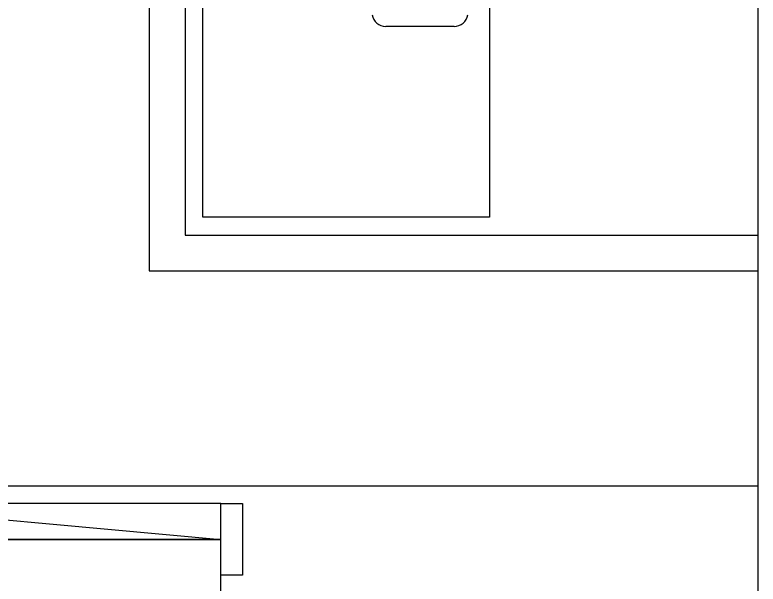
# Model space of a CAD drawing. Header units: millimetres. Extents: x -33000 to 294000, y 0 to 42408.
# Drawn here: x 16180 to 16595, y 3314.2 to 3632.3 of the extents above; entities that cross this region are included whole.
import ezdxf

# ---------------------------------------------------------------- set-up
doc = ezdxf.new("R2010")
doc.units = ezdxf.units.MM
doc.header["$LTSCALE"] = 50
doc.layers.add('arch', color=8, linetype='Continuous')

msp = doc.modelspace()

# ---------------------------------------------------------------- linework, layer by layer
at = {"layer": 'arch', "ltscale": 25}
msp.add_line((16595, 1509.21), (16595, 8019.21), dxfattribs=at)
at = {"layer": 'arch', "ltscale": 2}
for p, q in [((16255, 4899.21), (16255, 3489.21)), ((16255, 3489.21), (16595, 3489.21)), ((15615, 3369.21), (16595, 3369.21))]:
    msp.add_line(p, q, dxfattribs=at)
at = {"layer": 'arch'}
for p, q in [((16275, 4879.21), (16275, 3509.21)), ((16285, 3519.21), (16285, 4869.21)), ((16445, 4869.21), (16445, 3519.21)), ((16445, 3519.21), (16285, 3519.21)), ((16275, 3509.21), (16595, 3509.21))]:
    msp.add_line(p, q, dxfattribs=at)
at = {"layer": 'arch', "linetype": 'Continuous'}
msp.add_line((16425.23, 3625.87), (16387.01, 3625.87), dxfattribs=at)
at = {"layer": 'arch'}
msp.add_lwpolyline([(16075, 3359.21), (16075, 3339.21), (16295, 3339.21), (16295, 3359.21), (16075, 3359.21), (16295, 3339.21)], dxfattribs=at)
for points in [[(16307, 3359.21), (16307, 3319.21), (16295, 3319.21), (16295, 3359.21)], [(16295, 3309.21), (16295, 3339.21), (16075, 3339.21), (16075, 3309.21)]]:
    msp.add_lwpolyline(points, close=True, dxfattribs=at)
at = {"layer": 'arch', "linetype": 'Continuous'}
for centre, start, end in [((16387.01, 3633.56), 189.4623, 270), ((16425.23, 3633.56), 270, 350.5377)]:
    msp.add_arc(centre, 7.69, start, end, dxfattribs=at)

doc.saveas('drawing.dxf')
